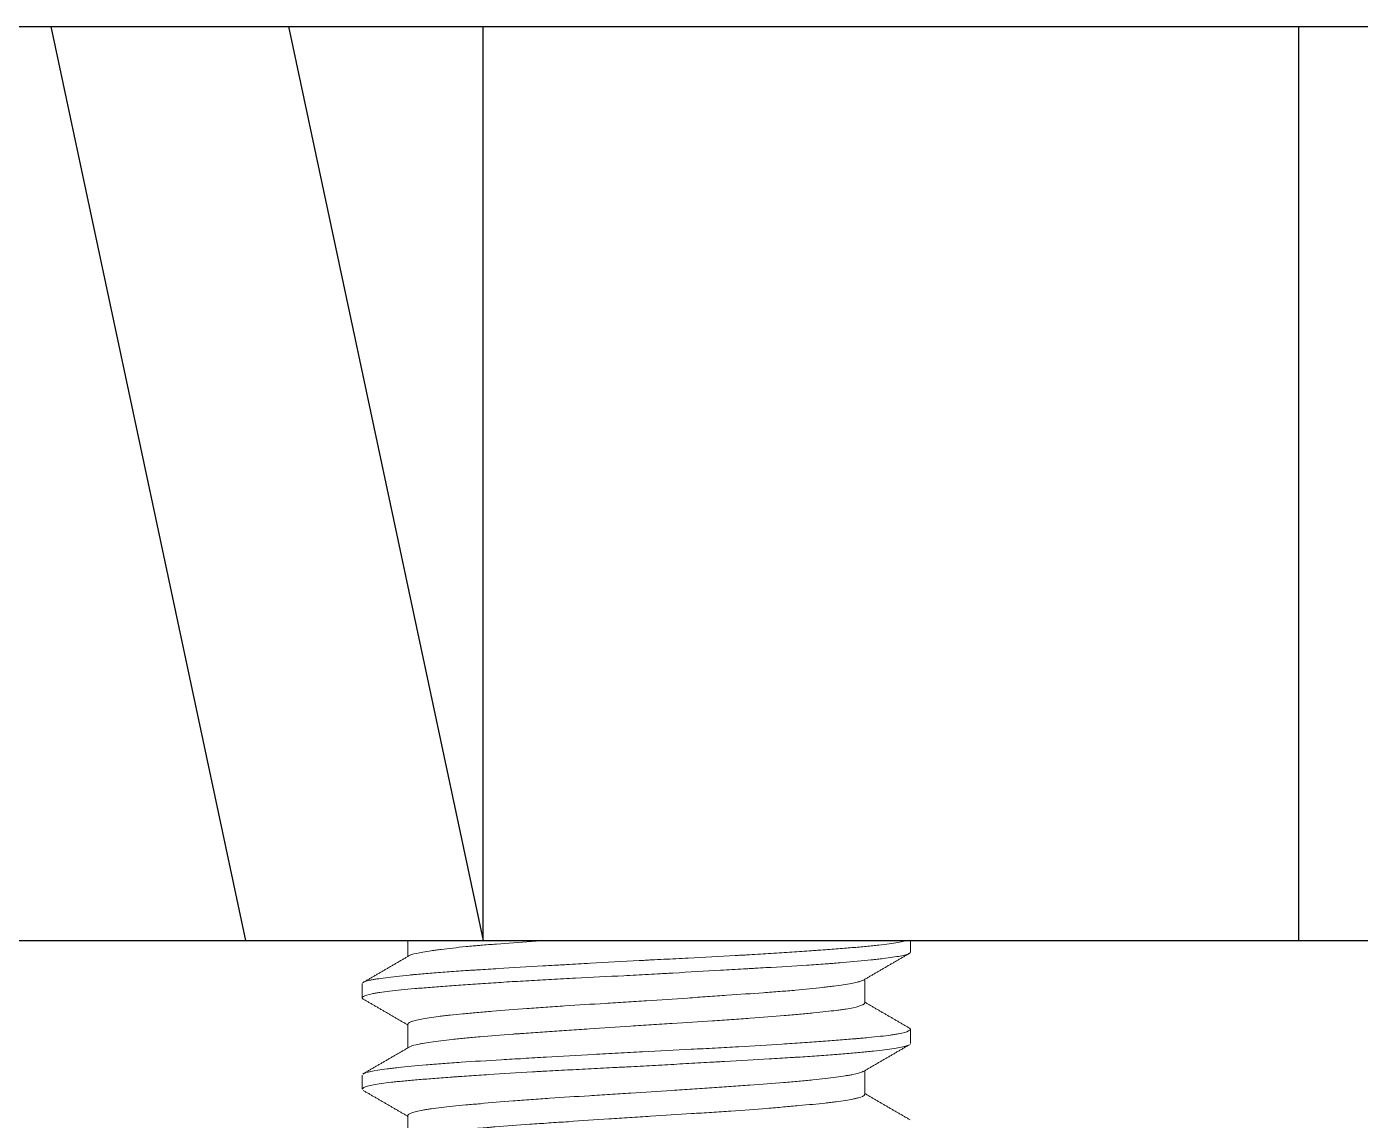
# Model space of a CAD drawing. Extents: x 9509 to 10103, y -15405 to -14985.
# Drawn here: x 9587.74 to 9602.34, y -15313.68 to -15301.72 of the extents above; entities that cross this region are included whole.
import ezdxf

# ---------------------------------------------------------------- set-up
doc = ezdxf.new("R2010")
doc.units = 0
doc.header["$MEASUREMENT"] = 0
doc.linetypes.add('HIDDEN2', pattern=[4.7625, 3.175, -1.5875])
doc.layers.get('0').update_dxf_attribs({"linetype": 'CONTINUOUS'})
doc.layers.add('1', color=4, linetype='HIDDEN2')

msp = doc.modelspace()

# ---------------------------------------------------------------- linework, layer by layer
at = {"color": 7, "linetype": 'Continuous'}
for p, q in [((9575.415, -15301.716), (9627.165, -15301.716)), ((9590.14, -15311.716), (9588.012, -15301.716)), ((9590.61, -15301.716), (9592.738, -15311.716)), ((9592.738, -15311.716), (9592.738, -15301.716)), ((9601.665, -15311.716), (9601.665, -15301.716)), ((9579.665, -15311.716), (9623.793, -15311.716))]:
    msp.add_line(p, q, dxfattribs=at)
at = {"layer": '1', "color": 7, "linetype": 'Continuous', "lineweight": 18}
for p, q in [((9591.915, -15311.716), (9591.915, -15311.891)), ((9597.415, -15311.844), (9597.415, -15311.716)), ((9591.415, -15312.189), (9591.415, -15312.344)), ((9596.915, -15312.4), (9596.915, -15312.141)), ((9591.915, -15312.632), (9591.915, -15312.891)), ((9597.415, -15312.844), (9597.415, -15312.688)), ((9591.415, -15313.189), (9591.415, -15313.344)), ((9596.915, -15313.4), (9596.915, -15313.142)), ((9591.915, -15313.633), (9591.915, -15313.891))]:
    msp.add_line(p, q, dxfattribs=at)
for points, knots in [([(9591.425, -15312.175), (9591.43, -15312.172), (9591.438, -15312.169), (9591.461, -15312.161), (9591.478, -15312.156), (9591.51, -15312.149), (9591.522, -15312.147), (9591.547, -15312.143), (9591.56, -15312.14), (9591.632, -15312.129), (9591.705, -15312.119), (9591.835, -15312.105), (9591.882, -15312.1), (9591.945, -15312.093), (9591.958, -15312.092), (9591.984, -15312.09), (9592.024, -15312.086), (9592.065, -15312.082), (9592.15, -15312.075), (9592.21, -15312.07), (9592.335, -15312.06), (9592.4, -15312.056), (9592.502, -15312.049), (9592.554, -15312.045), (9592.608, -15312.042), (9592.644, -15312.04), (9592.662, -15312.039), (9592.755, -15312.033), (9592.83, -15312.028), (9593.062, -15312.015), (9593.223, -15312.005), (9593.434, -15311.993), (9593.477, -15311.991), (9593.541, -15311.987), (9593.563, -15311.986), (9593.606, -15311.983), (9593.715, -15311.977), (9593.824, -15311.971), (9594.088, -15311.956), (9594.266, -15311.946), (9594.469, -15311.935), (9594.491, -15311.934), (9594.536, -15311.932), (9594.559, -15311.93), (9594.626, -15311.927), (9594.671, -15311.925), (9594.805, -15311.918), (9594.894, -15311.913), (9595.157, -15311.9), (9595.328, -15311.891), (9595.518, -15311.88), (9595.539, -15311.879), (9595.58, -15311.877), (9595.643, -15311.873), (9595.704, -15311.87), (9595.824, -15311.862), (9595.98, -15311.853), (9596.129, -15311.843), (9596.236, -15311.835), (9596.289, -15311.832), (9596.341, -15311.828), (9596.376, -15311.825), (9596.393, -15311.824), (9596.477, -15311.818), (9596.542, -15311.813), (9596.664, -15311.804), (9596.78, -15311.795), (9596.884, -15311.786), (9596.957, -15311.779), (9596.981, -15311.777), (9597.026, -15311.772), (9597.048, -15311.77), (9597.153, -15311.758), (9597.222, -15311.749), (9597.303, -15311.734), (9597.326, -15311.729), (9597.355, -15311.721), (9597.363, -15311.719), (9597.371, -15311.716), (9597.371, -15311.716), (9597.372, -15311.716)], [0, 0, 0, 0, 0.0220455, 0.0220455, 0.0513607, 0.0513607, 0.0660183, 0.0660183, 0.0806759, 0.0806759, 0.1393064, 0.1393064, 0.1686216, 0.1686216, 0.1759504, 0.1759504, 0.1832792, 0.1979369, 0.1979369, 0.2272521, 0.2272521, 0.2565673, 0.2565673, 0.2712249, 0.2785537, 0.2785537, 0.2858825, 0.2858825, 0.3151978, 0.3151978, 0.3738282, 0.3738282, 0.3884858, 0.3884858, 0.3958146, 0.3958146, 0.4031435, 0.4324587, 0.4324587, 0.4910891, 0.4910891, 0.4984179, 0.4984179, 0.5057467, 0.5057467, 0.5204044, 0.5204044, 0.5497196, 0.5497196, 0.60835, 0.60835, 0.6156789, 0.6156789, 0.6230077, 0.6376653, 0.6376653, 0.6669805, 0.6962957, 0.6962957, 0.7109533, 0.7182822, 0.7182822, 0.725611, 0.725611, 0.7549262, 0.7549262, 0.7842414, 0.8135566, 0.8135566, 0.8282143, 0.8282143, 0.8428719, 0.8428719, 0.9015023, 0.9015023, 0.9308176, 0.9308176, 0.9454752, 0.9454752, 0.9457088, 0.9457088, 0.9457088, 0.9457088]), ([(9591.927, -15311.884), (9591.93, -15311.882), (9591.934, -15311.88), (9591.944, -15311.876), (9591.95, -15311.873), (9591.985, -15311.862), (9592.026, -15311.853), (9592.107, -15311.838), (9592.137, -15311.833), (9592.188, -15311.826), (9592.206, -15311.824), (9592.242, -15311.819), (9592.261, -15311.816), (9592.36, -15311.804), (9592.45, -15311.794), (9592.577, -15311.781), (9592.616, -15311.778), (9592.656, -15311.774), (9592.684, -15311.771), (9592.698, -15311.77), (9592.768, -15311.764), (9592.826, -15311.76), (9593.005, -15311.746), (9593.133, -15311.736), (9593.302, -15311.725), (9593.336, -15311.722), (9593.388, -15311.719), (9593.405, -15311.717), (9593.422, -15311.716)], [0, 0, 0, 0, 0.0132906, 0.0132906, 0.028257, 0.028257, 0.0881229, 0.0881229, 0.1180559, 0.1180559, 0.1330224, 0.1330224, 0.1479888, 0.1479888, 0.2078547, 0.2078547, 0.2228212, 0.2303044, 0.2303044, 0.2377877, 0.2377877, 0.2677206, 0.2677206, 0.3275865, 0.3275865, 0.342553, 0.342553, 0.3498205, 0.3498205, 0.3498205, 0.3498205]), ([(9597.415, -15311.845), (9597.415, -15311.845), (9597.415, -15311.845), (9597.415, -15311.85), (9597.411, -15311.854), (9597.4, -15311.86), (9597.398, -15311.861), (9597.393, -15311.864), (9597.39, -15311.865), (9597.38, -15311.868), (9597.373, -15311.87), (9597.332, -15311.882), (9597.284, -15311.891), (9597.189, -15311.905), (9597.154, -15311.909), (9597.104, -15311.915), (9597.094, -15311.917), (9597.074, -15311.919), (9597.042, -15311.923), (9597.009, -15311.926), (9596.893, -15311.939), (9596.788, -15311.949), (9596.641, -15311.961), (9596.595, -15311.965), (9596.548, -15311.968), (9596.516, -15311.971), (9596.5, -15311.972), (9596.418, -15311.978), (9596.35, -15311.982), (9596.14, -15311.996), (9595.991, -15312.005), (9595.794, -15312.016), (9595.754, -15312.019), (9595.693, -15312.022), (9595.672, -15312.023), (9595.631, -15312.026), (9595.528, -15312.032), (9595.423, -15312.038), (9595.168, -15312.052), (9594.994, -15312.062), (9594.794, -15312.074), (9594.772, -15312.075), (9594.727, -15312.077), (9594.704, -15312.079), (9594.637, -15312.082), (9594.592, -15312.085), (9594.458, -15312.092), (9594.368, -15312.097), (9594.101, -15312.111), (9593.924, -15312.12), (9593.704, -15312.131), (9593.66, -15312.133), (9593.574, -15312.138), (9593.531, -15312.14), (9593.403, -15312.147), (9593.236, -15312.156), (9593.075, -15312.166), (9592.957, -15312.173), (9592.918, -15312.176), (9592.841, -15312.181), (9592.802, -15312.183), (9592.689, -15312.191), (9592.544, -15312.201), (9592.41, -15312.21), (9592.281, -15312.22), (9592.219, -15312.225), (9592.13, -15312.232), (9592.101, -15312.234), (9592.045, -15312.239), (9592.018, -15312.241), (9591.885, -15312.252), (9591.793, -15312.261), (9591.676, -15312.275), (9591.641, -15312.28), (9591.593, -15312.287), (9591.578, -15312.29), (9591.55, -15312.295), (9591.537, -15312.297), (9591.477, -15312.309), (9591.445, -15312.319), (9591.42, -15312.334), (9591.416, -15312.339), (9591.415, -15312.346), (9591.416, -15312.349), (9591.42, -15312.353), (9591.423, -15312.356), (9591.427, -15312.358)], [0, 0, 0, 0, 0.000888, 0.000888, 0.028641, 0.028641, 0.035579, 0.035579, 0.042518, 0.042518, 0.056394, 0.056394, 0.111901, 0.111901, 0.139654, 0.139654, 0.146592, 0.146592, 0.15353, 0.167407, 0.167407, 0.222913, 0.222913, 0.23679, 0.243728, 0.243728, 0.250666, 0.250666, 0.278419, 0.278419, 0.333925, 0.333925, 0.347802, 0.347802, 0.35474, 0.35474, 0.361679, 0.389432, 0.389432, 0.444938, 0.444938, 0.451876, 0.451876, 0.458814, 0.458814, 0.472691, 0.472691, 0.500444, 0.500444, 0.55595, 0.55595, 0.569827, 0.569827, 0.583703, 0.583703, 0.611456, 0.63921, 0.63921, 0.653086, 0.653086, 0.666963, 0.666963, 0.694716, 0.722469, 0.722469, 0.750222, 0.750222, 0.764099, 0.764099, 0.777975, 0.777975, 0.833481, 0.833481, 0.861234, 0.861234, 0.875111, 0.875111, 0.888988, 0.888988, 0.944494, 0.944494, 0.972247, 0.972247, 0.986123, 0.986123, 1, 1, 1, 1]), ([(9596.896, -15312.153), (9596.892, -15312.155), (9596.887, -15312.157), (9596.875, -15312.161), (9596.865, -15312.164), (9596.852, -15312.168), (9596.844, -15312.17), (9596.839, -15312.171), (9596.796, -15312.182), (9596.744, -15312.191), (9596.649, -15312.206), (9596.614, -15312.211), (9596.557, -15312.218), (9596.537, -15312.22), (9596.495, -15312.226), (9596.474, -15312.228), (9596.364, -15312.241), (9596.266, -15312.251), (9596.104, -15312.265), (9596.047, -15312.27), (9595.958, -15312.277), (9595.928, -15312.279), (9595.867, -15312.284), (9595.836, -15312.286), (9595.678, -15312.297), (9595.546, -15312.307), (9595.338, -15312.321), (9595.267, -15312.326), (9595.122, -15312.336), (9595.049, -15312.341), (9594.828, -15312.356), (9594.679, -15312.366), (9594.49, -15312.378), (9594.452, -15312.381), (9594.376, -15312.386), (9594.338, -15312.388), (9594.224, -15312.395), (9594.149, -15312.4), (9593.925, -15312.414), (9593.778, -15312.423), (9593.598, -15312.434), (9593.562, -15312.437), (9593.49, -15312.442), (9593.455, -15312.444), (9593.351, -15312.451), (9593.283, -15312.456), (9593.085, -15312.471), (9592.959, -15312.481), (9592.812, -15312.493), (9592.782, -15312.496), (9592.726, -15312.501), (9592.698, -15312.503), (9592.617, -15312.511), (9592.565, -15312.515), (9592.467, -15312.525), (9592.421, -15312.529), (9592.355, -15312.536), (9592.323, -15312.54), (9592.293, -15312.543), (9592.273, -15312.545), (9592.263, -15312.547), (9592.177, -15312.557), (9592.114, -15312.567), (9592.037, -15312.581), (9592.015, -15312.586), (9591.986, -15312.594), (9591.978, -15312.596), (9591.966, -15312.6), (9591.962, -15312.601), (9591.955, -15312.604), (9591.952, -15312.605), (9591.926, -15312.616), (9591.915, -15312.625), (9591.915, -15312.634)], [0, 0, 0, 0, 0.013221, 0.013221, 0.028245, 0.035757, 0.035757, 0.043269, 0.043269, 0.103365, 0.103365, 0.133413, 0.133413, 0.148437, 0.148437, 0.163461, 0.163461, 0.223557, 0.223557, 0.253605, 0.253605, 0.268629, 0.268629, 0.283653, 0.283653, 0.34375, 0.34375, 0.373798, 0.373798, 0.403846, 0.403846, 0.463942, 0.463942, 0.478966, 0.478966, 0.49399, 0.49399, 0.524038, 0.524038, 0.584134, 0.584134, 0.599158, 0.599158, 0.614182, 0.614182, 0.64423, 0.64423, 0.704326, 0.704326, 0.71935, 0.71935, 0.734374, 0.734374, 0.764422, 0.764422, 0.79447, 0.79447, 0.809494, 0.817006, 0.817006, 0.824518, 0.824518, 0.884614, 0.884614, 0.914662, 0.914662, 0.929687, 0.929687, 0.937199, 0.937199, 0.944711, 0.944711, 1, 1, 1, 1]), ([(9591.929, -15312.883), (9591.944, -15312.874), (9591.969, -15312.866), (9592.016, -15312.855), (9592.027, -15312.853), (9592.051, -15312.848), (9592.063, -15312.846), (9592.104, -15312.839), (9592.134, -15312.834), (9592.233, -15312.819), (9592.311, -15312.809), (9592.413, -15312.798), (9592.425, -15312.797), (9592.448, -15312.794), (9592.46, -15312.793), (9592.496, -15312.789), (9592.521, -15312.787), (9592.596, -15312.779), (9592.649, -15312.774), (9592.815, -15312.76), (9592.934, -15312.751), (9593.079, -15312.74), (9593.095, -15312.739), (9593.128, -15312.737), (9593.177, -15312.733), (9593.227, -15312.73), (9593.328, -15312.723), (9593.465, -15312.713), (9593.607, -15312.703), (9593.716, -15312.696), (9593.753, -15312.694), (9593.827, -15312.688), (9593.864, -15312.686), (9594.051, -15312.673), (9594.202, -15312.663), (9594.428, -15312.648), (9594.504, -15312.644), (9594.618, -15312.637), (9594.656, -15312.634), (9594.732, -15312.63), (9594.77, -15312.627), (9594.958, -15312.616), (9595.105, -15312.606), (9595.319, -15312.592), (9595.389, -15312.588), (9595.493, -15312.58), (9595.528, -15312.578), (9595.596, -15312.573), (9595.629, -15312.57), (9595.794, -15312.558), (9595.917, -15312.548), (9596.062, -15312.535), (9596.09, -15312.533), (9596.146, -15312.528), (9596.173, -15312.526), (9596.254, -15312.518), (9596.305, -15312.514), (9596.448, -15312.5), (9596.533, -15312.49), (9596.624, -15312.479), (9596.642, -15312.476), (9596.667, -15312.473), (9596.676, -15312.471), (9596.692, -15312.469), (9596.7, -15312.468), (9596.738, -15312.462), (9596.765, -15312.457), (9596.836, -15312.442), (9596.871, -15312.432), (9596.894, -15312.421), (9596.897, -15312.419), (9596.901, -15312.417), (9596.903, -15312.416), (9596.908, -15312.412), (9596.911, -15312.409), (9596.914, -15312.404), (9596.915, -15312.402), (9596.915, -15312.4)], [0, 0, 0, 0, 0.054327, 0.054327, 0.069351, 0.069351, 0.084375, 0.084375, 0.114423, 0.114423, 0.174519, 0.174519, 0.182031, 0.182031, 0.189543, 0.189543, 0.204567, 0.204567, 0.234615, 0.234615, 0.294711, 0.294711, 0.302223, 0.302223, 0.309735, 0.324759, 0.324759, 0.354807, 0.384855, 0.384855, 0.399879, 0.399879, 0.414904, 0.414904, 0.475, 0.475, 0.505048, 0.505048, 0.520072, 0.520072, 0.535096, 0.535096, 0.595192, 0.595192, 0.62524, 0.62524, 0.640264, 0.640264, 0.655288, 0.655288, 0.715384, 0.715384, 0.730408, 0.730408, 0.745432, 0.745432, 0.775481, 0.775481, 0.835577, 0.835577, 0.850601, 0.850601, 0.858113, 0.858113, 0.865625, 0.865625, 0.895673, 0.895673, 0.955769, 0.955769, 0.963281, 0.963281, 0.970793, 0.970793, 0.985817, 0.985817, 1, 1, 1, 1]), ([(9591.428, -15313.174), (9591.43, -15313.173), (9591.432, -15313.171), (9591.438, -15313.169), (9591.441, -15313.168), (9591.447, -15313.166), (9591.45, -15313.164), (9591.483, -15313.154), (9591.527, -15313.145), (9591.616, -15313.131), (9591.65, -15313.127), (9591.696, -15313.121), (9591.706, -15313.12), (9591.726, -15313.117), (9591.736, -15313.116), (9591.767, -15313.112), (9591.788, -15313.11), (9591.899, -15313.098), (9592.001, -15313.088), (9592.173, -15313.073), (9592.234, -15313.068), (9592.33, -15313.061), (9592.363, -15313.058), (9592.429, -15313.054), (9592.463, -15313.051), (9592.635, -15313.04), (9592.782, -15313.031), (9593.016, -15313.017), (9593.096, -15313.013), (9593.261, -15313.003), (9593.344, -15312.998), (9593.597, -15312.984), (9593.77, -15312.974), (9593.992, -15312.961), (9594.036, -15312.959), (9594.126, -15312.954), (9594.171, -15312.951), (9594.306, -15312.944), (9594.395, -15312.939), (9594.663, -15312.925), (9594.84, -15312.916), (9595.06, -15312.905), (9595.104, -15312.903), (9595.192, -15312.898), (9595.236, -15312.896), (9595.365, -15312.889), (9595.449, -15312.884), (9595.698, -15312.87), (9595.857, -15312.861), (9596.047, -15312.848), (9596.085, -15312.846), (9596.159, -15312.841), (9596.196, -15312.838), (9596.303, -15312.831), (9596.371, -15312.826), (9596.503, -15312.816), (9596.566, -15312.811), (9596.687, -15312.802), (9596.745, -15312.797), (9596.813, -15312.792), (9596.827, -15312.791), (9596.853, -15312.788), (9596.893, -15312.785), (9596.93, -15312.781), (9597.001, -15312.775), (9597.09, -15312.765), (9597.164, -15312.756), (9597.214, -15312.749), (9597.238, -15312.745), (9597.267, -15312.74), (9597.28, -15312.738), (9597.339, -15312.727), (9597.375, -15312.717), (9597.406, -15312.702), (9597.412, -15312.697), (9597.415, -15312.69), (9597.416, -15312.687), (9597.414, -15312.684), (9597.414, -15312.683), (9597.412, -15312.68), (9597.41, -15312.679), (9597.406, -15312.676), (9597.403, -15312.674), (9597.399, -15312.672)], [0, 0, 0, 0, 0.007613, 0.007613, 0.014716, 0.014716, 0.021818, 0.021818, 0.078636, 0.078636, 0.107045, 0.107045, 0.114147, 0.114147, 0.12125, 0.12125, 0.135454, 0.135454, 0.192273, 0.192273, 0.220682, 0.220682, 0.234886, 0.234886, 0.249091, 0.249091, 0.305909, 0.305909, 0.334318, 0.334318, 0.362727, 0.362727, 0.419545, 0.419545, 0.43375, 0.43375, 0.447954, 0.447954, 0.476363, 0.476363, 0.533182, 0.533182, 0.547386, 0.547386, 0.561591, 0.561591, 0.59, 0.59, 0.646818, 0.646818, 0.661023, 0.661023, 0.675227, 0.675227, 0.703636, 0.703636, 0.732045, 0.732045, 0.760454, 0.760454, 0.767557, 0.767557, 0.774659, 0.788864, 0.788864, 0.817273, 0.845682, 0.845682, 0.859886, 0.866989, 0.874091, 0.874091, 0.930909, 0.930909, 0.959318, 0.959318, 0.973523, 0.973523, 0.980625, 0.980625, 0.987727, 0.987727, 1, 1, 1, 1]), ([(9597.404, -15312.858), (9597.397, -15312.862), (9597.387, -15312.866), (9597.358, -15312.875), (9597.339, -15312.879), (9597.293, -15312.889), (9597.266, -15312.893), (9597.175, -15312.907), (9597.099, -15312.917), (9596.987, -15312.929), (9596.963, -15312.931), (9596.915, -15312.936), (9596.889, -15312.939), (9596.811, -15312.946), (9596.756, -15312.951), (9596.64, -15312.961), (9596.579, -15312.966), (9596.452, -15312.975), (9596.385, -15312.98), (9596.281, -15312.987), (9596.246, -15312.989), (9596.192, -15312.993), (9596.173, -15312.994), (9596.137, -15312.996), (9596.044, -15313.002), (9595.949, -15313.007), (9595.715, -15313.021), (9595.552, -15313.03), (9595.36, -15313.041), (9595.339, -15313.043), (9595.296, -15313.045), (9595.274, -15313.046), (9595.209, -15313.05), (9595.166, -15313.053), (9595.035, -15313.06), (9594.86, -15313.07), (9594.682, -15313.08), (9594.504, -15313.09), (9594.414, -15313.095), (9594.301, -15313.1), (9594.279, -15313.102), (9594.234, -15313.104), (9594.166, -15313.107), (9594.099, -15313.111), (9593.966, -15313.118), (9593.79, -15313.127), (9593.617, -15313.136), (9593.489, -15313.142), (9593.425, -15313.146), (9593.362, -15313.149), (9593.32, -15313.152), (9593.299, -15313.153), (9593.111, -15313.164), (9592.952, -15313.173), (9592.727, -15313.188), (9592.654, -15313.193), (9592.547, -15313.201), (9592.512, -15313.203), (9592.461, -15313.207), (9592.444, -15313.208), (9592.41, -15313.21), (9592.393, -15313.212), (9592.311, -15313.218), (9592.248, -15313.223), (9592.128, -15313.232), (9592.015, -15313.241), (9591.914, -15313.25), (9591.854, -15313.256), (9591.843, -15313.257), (9591.82, -15313.259), (9591.809, -15313.26), (9591.776, -15313.264), (9591.754, -15313.266), (9591.654, -15313.278), (9591.588, -15313.287), (9591.513, -15313.302), (9591.491, -15313.307), (9591.465, -15313.314), (9591.457, -15313.317), (9591.443, -15313.322), (9591.437, -15313.324), (9591.423, -15313.332), (9591.417, -15313.337), (9591.415, -15313.343), (9591.415, -15313.344), (9591.415, -15313.345)], [0, 0, 0, 0, 0.027154, 0.027154, 0.056414, 0.056414, 0.085674, 0.085674, 0.144195, 0.144195, 0.158825, 0.158825, 0.173455, 0.173455, 0.202715, 0.202715, 0.231976, 0.231976, 0.261236, 0.261236, 0.275866, 0.275866, 0.283181, 0.283181, 0.290496, 0.319756, 0.319756, 0.378277, 0.378277, 0.385592, 0.385592, 0.392907, 0.392907, 0.407537, 0.407537, 0.436797, 0.466058, 0.466058, 0.495318, 0.495318, 0.502633, 0.502633, 0.509948, 0.524578, 0.524578, 0.553839, 0.583099, 0.583099, 0.597729, 0.605044, 0.605044, 0.612359, 0.612359, 0.67088, 0.67088, 0.70014, 0.70014, 0.71477, 0.71477, 0.722085, 0.722085, 0.7294, 0.7294, 0.75866, 0.75866, 0.787921, 0.817181, 0.817181, 0.824496, 0.824496, 0.831811, 0.831811, 0.846441, 0.846441, 0.904962, 0.904962, 0.934222, 0.934222, 0.948852, 0.948852, 0.963482, 0.963482, 0.992743, 0.992743, 1, 1, 1, 1]), ([(9596.902, -15313.149), (9596.898, -15313.151), (9596.894, -15313.153), (9596.868, -15313.165), (9596.833, -15313.174), (9596.772, -15313.186), (9596.759, -15313.188), (9596.739, -15313.192), (9596.732, -15313.193), (9596.717, -15313.195), (9596.709, -15313.196), (9596.671, -15313.202), (9596.637, -15313.207), (9596.528, -15313.222), (9596.443, -15313.232), (9596.322, -15313.244), (9596.297, -15313.247), (9596.246, -15313.252), (9596.22, -15313.254), (9596.141, -15313.262), (9596.085, -15313.266), (9595.913, -15313.28), (9595.789, -15313.289), (9595.623, -15313.301), (9595.59, -15313.304), (9595.522, -15313.308), (9595.488, -15313.311), (9595.385, -15313.318), (9595.245, -15313.328), (9595.101, -15313.337), (9594.991, -15313.345), (9594.954, -15313.347), (9594.88, -15313.352), (9594.842, -15313.355), (9594.654, -15313.368), (9594.504, -15313.378), (9594.278, -15313.392), (9594.202, -15313.397), (9594.089, -15313.403), (9594.052, -15313.406), (9593.976, -15313.41), (9593.939, -15313.413), (9593.753, -15313.424), (9593.609, -15313.434), (9593.4, -15313.448), (9593.331, -15313.453), (9593.23, -15313.46), (9593.196, -15313.463), (9593.131, -15313.468), (9593.098, -15313.47), (9592.939, -15313.482), (9592.82, -15313.492), (9592.682, -15313.505), (9592.655, -15313.507), (9592.602, -15313.512), (9592.576, -15313.514), (9592.5, -15313.521), (9592.452, -15313.526), (9592.317, -15313.54), (9592.239, -15313.549), (9592.155, -15313.561), (9592.139, -15313.563), (9592.109, -15313.568), (9592.094, -15313.571), (9592.053, -15313.578), (9592.03, -15313.583), (9591.968, -15313.598), (9591.941, -15313.608), (9591.925, -15313.619), (9591.923, -15313.62), (9591.92, -15313.623), (9591.919, -15313.624), (9591.916, -15313.628), (9591.915, -15313.63), (9591.915, -15313.633), (9591.915, -15313.633), (9591.915, -15313.633)], [0, 0, 0, 0, 0.013384, 0.013384, 0.073135, 0.073135, 0.088073, 0.088073, 0.095542, 0.095542, 0.103011, 0.103011, 0.132886, 0.132886, 0.192638, 0.192638, 0.207576, 0.207576, 0.222514, 0.222514, 0.252389, 0.252389, 0.312141, 0.312141, 0.327079, 0.327079, 0.342017, 0.342017, 0.371892, 0.401768, 0.401768, 0.416706, 0.416706, 0.431644, 0.431644, 0.491395, 0.491395, 0.521271, 0.521271, 0.536209, 0.536209, 0.551147, 0.551147, 0.610898, 0.610898, 0.640774, 0.640774, 0.655712, 0.655712, 0.670649, 0.670649, 0.730401, 0.730401, 0.745339, 0.745339, 0.760277, 0.760277, 0.790152, 0.790152, 0.849904, 0.849904, 0.864842, 0.864842, 0.879779, 0.879779, 0.909655, 0.909655, 0.969407, 0.969407, 0.976876, 0.976876, 0.984344, 0.984344, 0.999282, 0.999282, 1, 1, 1, 1]), ([(9591.928, -15313.883), (9591.934, -15313.88), (9591.943, -15313.876), (9591.96, -15313.87), (9591.968, -15313.868), (9591.984, -15313.863), (9591.994, -15313.861), (9592.024, -15313.854), (9592.07, -15313.844), (9592.129, -15313.835), (9592.179, -15313.827), (9592.205, -15313.824), (9592.232, -15313.82), (9592.251, -15313.817), (9592.261, -15313.816), (9592.349, -15313.805), (9592.439, -15313.795), (9592.589, -15313.78), (9592.641, -15313.775), (9592.724, -15313.768), (9592.752, -15313.766), (9592.796, -15313.762), (9592.81, -15313.761), (9592.84, -15313.758), (9592.855, -15313.757), (9592.99, -15313.747), (9593.117, -15313.738), (9593.318, -15313.723), (9593.386, -15313.719), (9593.492, -15313.711), (9593.528, -15313.709), (9593.6, -15313.704), (9593.636, -15313.702), (9593.817, -15313.689), (9593.965, -15313.679), (9594.191, -15313.664), (9594.266, -15313.659), (9594.381, -15313.652), (9594.42, -15313.649), (9594.496, -15313.644), (9594.534, -15313.642), (9594.723, -15313.63), (9594.872, -15313.621), (9595.057, -15313.609), (9595.093, -15313.607), (9595.167, -15313.602), (9595.203, -15313.6), (9595.311, -15313.593), (9595.382, -15313.588), (9595.588, -15313.574), (9595.72, -15313.564), (9595.876, -15313.551), (9595.907, -15313.549), (9595.968, -15313.544), (9595.997, -15313.541), (9596.085, -15313.533), (9596.14, -15313.529), (9596.3, -15313.514), (9596.396, -15313.505), (9596.504, -15313.493), (9596.525, -15313.491), (9596.565, -15313.486), (9596.584, -15313.484), (9596.639, -15313.477), (9596.706, -15313.467), (9596.761, -15313.458), (9596.797, -15313.45), (9596.814, -15313.446), (9596.829, -15313.443), (9596.839, -15313.44), (9596.843, -15313.439), (9596.883, -15313.428), (9596.904, -15313.417), (9596.914, -15313.405), (9596.915, -15313.402), (9596.915, -15313.4)], [0, 0, 0, 0, 0.023992, 0.023992, 0.038988, 0.038988, 0.053983, 0.053983, 0.083973, 0.113964, 0.113964, 0.128959, 0.136456, 0.136456, 0.143954, 0.143954, 0.203935, 0.203935, 0.233925, 0.233925, 0.24892, 0.24892, 0.256418, 0.256418, 0.263916, 0.263916, 0.323896, 0.323896, 0.353887, 0.353887, 0.368882, 0.368882, 0.383877, 0.383877, 0.443858, 0.443858, 0.473848, 0.473848, 0.488844, 0.488844, 0.503839, 0.503839, 0.56382, 0.56382, 0.578815, 0.578815, 0.59381, 0.59381, 0.6238, 0.6238, 0.683781, 0.683781, 0.698776, 0.698776, 0.713772, 0.713772, 0.743762, 0.743762, 0.803743, 0.803743, 0.818738, 0.818738, 0.833733, 0.833733, 0.863724, 0.893714, 0.893714, 0.908709, 0.916207, 0.916207, 0.923704, 0.923704, 0.983685, 0.983685, 1, 1, 1, 1])]:
    msp.add_open_spline(points, degree=3, knots=knots, dxfattribs=at)
for points in [[(9591.932, -15311.881), (9591.675, -15312.031), (9591.418, -15312.18)], [(9596.892, -15312.155), (9597.149, -15312.006), (9597.406, -15311.857)], [(9591.418, -15312.353), (9591.667, -15312.497), (9591.915, -15312.642)], [(9597.406, -15312.676), (9597.161, -15312.534), (9596.915, -15312.391)], [(9591.937, -15312.879), (9591.679, -15313.028), (9591.421, -15313.178)], [(9596.897, -15313.152), (9597.155, -15313.002), (9597.412, -15312.853)], [(9591.425, -15313.357), (9591.67, -15313.499), (9591.915, -15313.641)], [(9597.414, -15313.68), (9597.164, -15313.536), (9596.915, -15313.391)]]:
    msp.add_open_spline(points, degree=2, dxfattribs=at)

doc.saveas('drawing.dxf')
